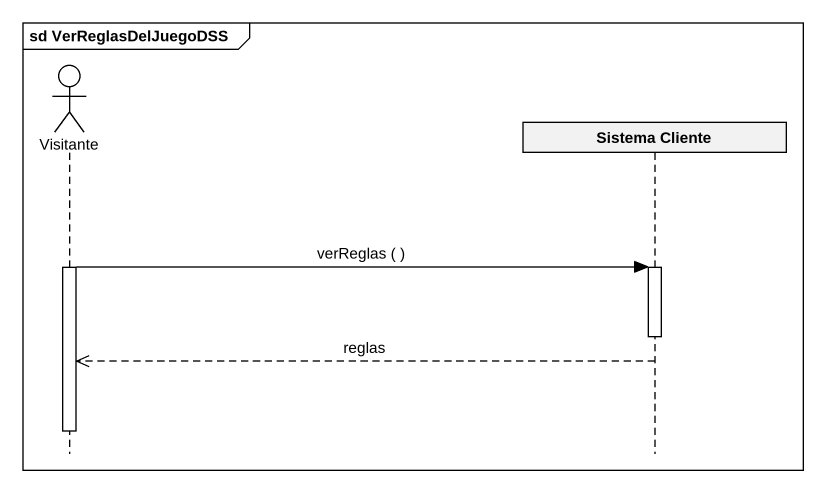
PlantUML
@startuml
mainframe sd VerReglasDelJuegoDSS
hide footbox
actor Visitante
participant "Sistema Cliente" as Sistema_Cliente

activate Visitante
Visitante -> Sistema_Cliente : verReglas ( )
activate Sistema_Cliente
deactivate Sistema_Cliente
Sistema_Cliente -->> Visitante : reglas
deactivate Visitante
@enduml
